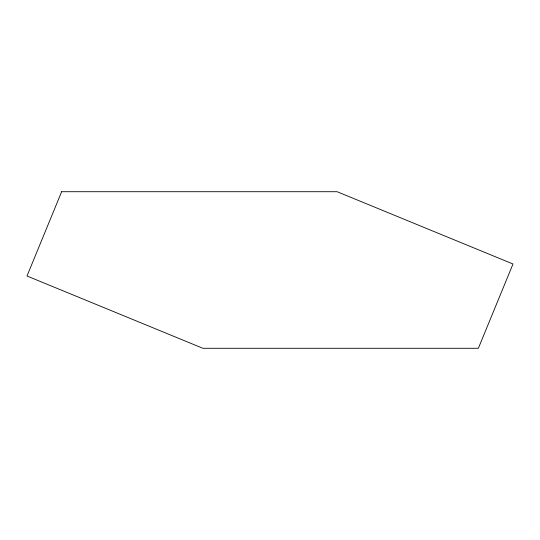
<?xml version="1.0" encoding="UTF-8"?>
<svg xmlns="http://www.w3.org/2000/svg" width="540" height="540" viewBox="0 0 540 540"><rect width="100%" height="100%" fill="white"/><g stroke="black" fill="none" stroke-linecap="round" stroke-linejoin="round"><path stroke-width="0.81" d="M61.641 191.714L27 276.007L202.878 348.287L478.359 348.287L513 263.993L337.122 191.714L61.641 191.714"/></g></svg>
